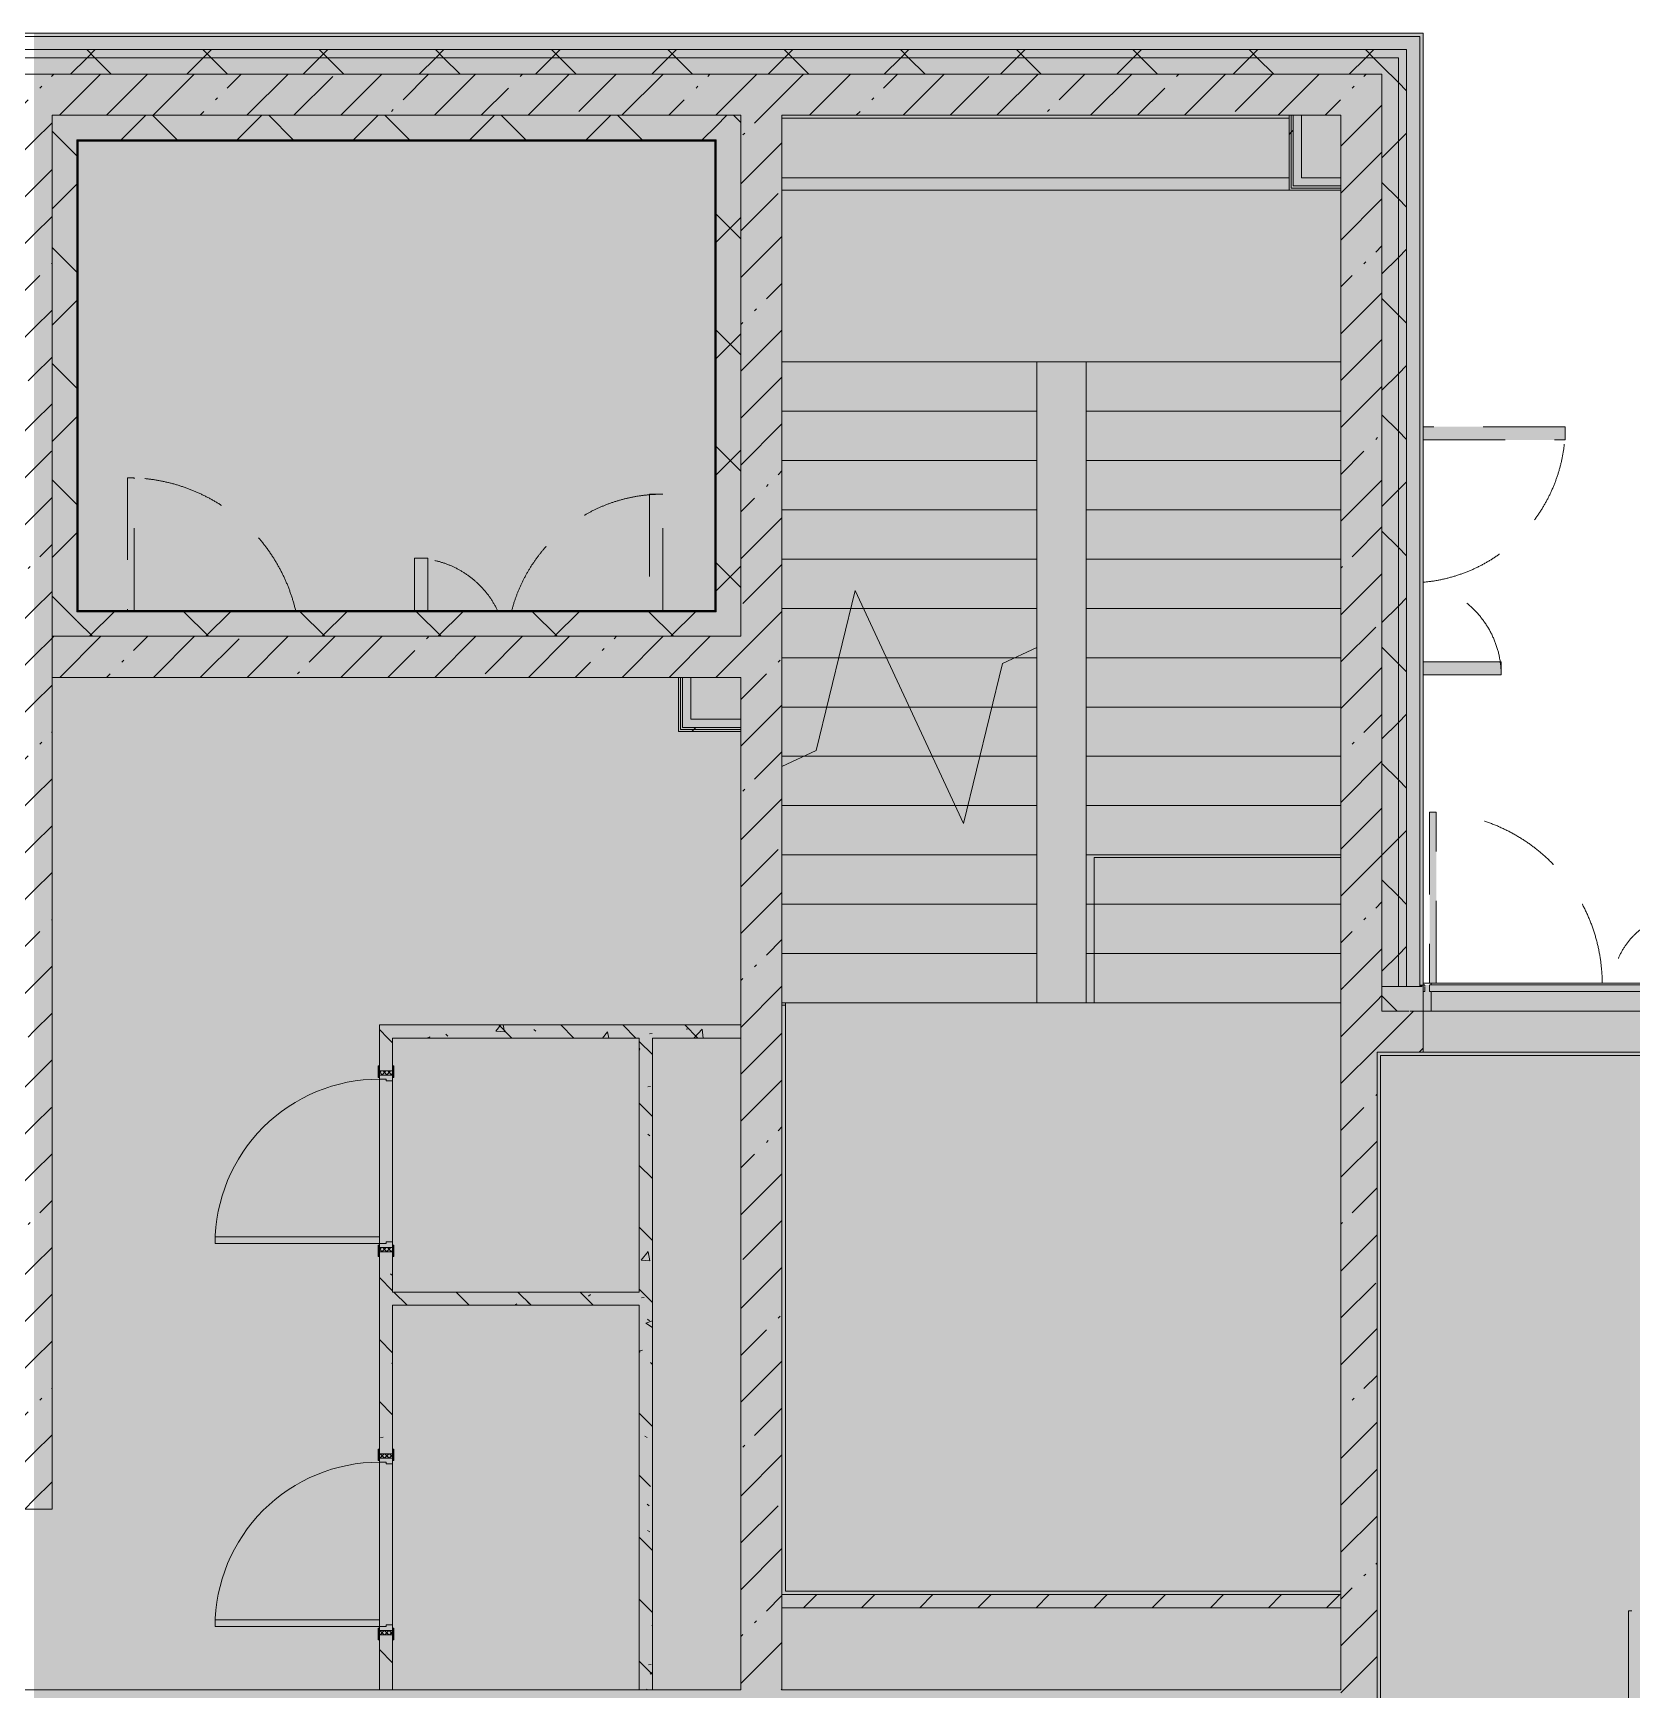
# Model space of a CAD drawing. Header units: millimetres. Extents: x 81632 to 272167, y -8553 to 29000.
# Drawn here: x 229816 to 239541, y 17270 to 27350 of the extents above; entities that cross this region are included whole.
import ezdxf

# ---------------------------------------------------------------- set-up
doc = ezdxf.new("R2010")
doc.units = ezdxf.units.MM
doc.linetypes.add('200_ШТРИХ__ш1_п0_6_', pattern=[800, 500, -300])
doc.layers.add('A-DETL-GENF-1', color=7, linetype='Continuous', lineweight=9, true_color=0xc0c0c0, transparency=0.4)
for name, color, linetype, lineweight in [('A-DETL-MBND-1', 7, '200_ШТРИХ__ш1_п0_6_', 9), ('A-GLAZ-3', 7, 'Continuous', 5), ('A-GLAZ-CWMG-2', 7, 'Continuous', 5), ('A-WALL-2', 7, 'Continuous', 5), ('I-WALL-3', 7, 'Continuous', 5)]:
    doc.layers.add(name, color=color, linetype=linetype, lineweight=lineweight)
for name, color, linetype, lineweight, true_color in [('A-DOOR-4', 7, 'Continuous', 5, 0xb7b7b7), ('A-DOOR-5', 7, 'Continuous', 5, 0xe2e2e2), ('A-DOOR-6', 7, 'Continuous', 5, 0xaaaaaa), ('A-DOOR-FRAM-4', 7, 'Continuous', 5, 0xe2e2e2), ('A-DOOR-FRAM-5', 7, 'Continuous', 5, 0xb7b7b7), ('A-DOOR-FRAM-6', 7, 'Continuous', 5, 0xaaaaaa), ('A-FLOR-2', 7, 'Continuous', 5, 0xb7b7b7), ('A-GLAZ-2', 7, 'Continuous', 5, 0x737373), ('A-GLAZ-CWMG-4', 7, 'Continuous', 5, 0x737373), ('A-WALL-3', 7, 'Continuous', 5, 0x737373), ('A-WALL-4', 7, 'Continuous', 9, 0x737373), ('I-WALL-2', 7, 'Continuous', 9, 0xe7e7e7), ('I-WALL-4', 7, 'Continuous', 5, 0x737373), ('I-WALL-5', 7, 'Continuous', 5, 0x787878), ('S-STRS-3', 7, 'Continuous', 5, 0x737373), ('S-STRS-MBND-2', 7, 'Continuous', 5, 0x737373)]:
    doc.layers.add(name, color=color, linetype=linetype, lineweight=lineweight, true_color=true_color)
pattern_1 = [(45, (144961.33, 0), (-353.5534, 353.5534), []), (135, (144961.33, 0), (-353.5534, -353.5534), [])]
pattern_2 = [(45, (144961.33, 0), (-285.1231, 285.1231), []), (45, (145246.45, 0), (-285.1231, 285.1231), [504.031, -100.806, 16.764, -84.042])]
pattern_3 = [(135, (144961.33, 0), (-377.1708, -377.1708), [533.4, -88.9, 17.78, -88.9]), (135, (144961.33, 376.94), (-377.1708, -377.1708), []), (50, (144961.33, 0), (637.6445, -55.7866), [66.675, -733.425]), (355, (144961.3, 0), (-123.3494, 668.699), [53.34, -586.74]), (100.451, (145014.47, -4.65), (514.299, 612.908), [56.665, -623.315]), (46.184, (144961.3, 177.8), (948.7764, -147.15), [100.012, -1100.137]), (96.636, (145040.4, 165.5), (830.909, 865.997), [84.998, -934.973]), (351.184, (144961.3, 177.8), (830.918, 865.988), [80.01, -880.11]), (21, (145050.23, 133.35), (530.6506, -357.9283), [66.675, -733.425]), (326, (145050.2, 133.35), (216.308, 644.6585), [53.34, -586.74]), (71.451, (145094.45, 103.5), (746.9596, 286.7243), [56.665, -623.315]), (37.5, (144961.33, 0), (10.81053, 295.9426), [16.764, -562.864, 16.764, -578.866, -588.962]), (37.5, (144961.33, 0), (10.81053, 295.9426), [-1175.258, 16.764, -572.198]), (7.5, (144961.33, 0), (233.8692, 350.6318), [16.764, -322.834, 16.764, -549.529, -224.472]), (7.5, (144961.33, 0), (233.8692, 350.6318), [-905.891, 16.764, -207.708]), (327.5, (144763.08, 0), (474.5678, -20.0513), [16.764, -205.486, 16.764, -676.656, -920.115]), (327.5, (144763.08, 0), (474.5678, -20.0513), [-915.67, 16.764, -903.351]), (317.5, (144674.2, 0), (518.4522, 88.9934), [16.764, -272.161, 16.764, -443.738, -653.415]), (317.5, (144674.2, 0), (518.4522, 88.9934), [-749.427, 16.764, -636.651])]
pattern_4 = [(45, (144961.3, 0), (-530.33, 530.33), []), (135, (144961.3, 0), (-530.33, -530.33), [])]

# ---------------------------------------------------------------- blocks, each defined once
blk = doc.blocks.new('110_Дверь_СКБ_2Ст_Внутренняя - ДН-7д_л__ ДОО_Дв_1450x2100h_Загрузочная_ Помещение холодильных камер-21737406-2_6_3_птичка')
at = {"layer": 'A-DETL-MBND-1'}
for points in [[(767.5, 283), (767.5, 990), (687.5, 990), (687.5, 283)], [(-662.5, 283), (-662.5, 600), (-742.5, 600), (-742.5, 283)]]:
    blk.add_hatch(color=256, dxfattribs=at).paths.add_polyline_path(points)
for p, q in [((767.5, 990), (687.5, 990)), ((687.5, 990), (687.5, 283)), ((767.5, 283), (767.5, 990)), ((-742.5, 600), (-742.5, 283)), ((-662.5, 600), (-742.5, 600)), ((-662.5, 283), (-662.5, 600))]:
    blk.add_line(p, q, dxfattribs=at)
for centre, radius, start, end in [((767.5, 40), 950, 90, 165), ((-742.5, 40), 560, 26.05405, 90)]:
    blk.add_arc(centre, radius, start, end, dxfattribs=at)
blk = doc.blocks.new('110_Дверь_СКБ_1Ст_Внутренняя1 - ДН-6д_ ДОО_Дв_1150x2100-24253098-2_6_3_птичка')
at = {"layer": 'A-DETL-MBND-1'}
blk.add_hatch(color=256, dxfattribs=at).paths.add_polyline_path([(-472.5, 283), (-472.5, 1090), (-512.5, 1090), (-512.5, 283)])
for p, q in [((-512.5, 1090), (-512.5, 283)), ((-472.5, 1090), (-512.5, 1090)), ((-472.5, 283), (-472.5, 1090))]:
    blk.add_line(p, q, dxfattribs=at)
blk.add_arc((-512.5, 40), 1050, 13.41257, 90, dxfattribs=at)
blk = doc.blocks.new('110_Дверь_СКБ_2Ст_Внутренняя - ДН-4д_ ДОО_Дв_1450x2100h_Лестничная клетка-23615437-2_6_3_птичка')
at = {"layer": 'A-DETL-MBND-1'}
for points in [[(-662.5, 125), (-662.5, 990), (-742.5, 990), (-742.5, 125)], [(767.5, 600), (687.5, 600), (687.5, 125), (767.5, 125)]]:
    blk.add_hatch(color=256, dxfattribs=at).paths.add_polyline_path(points)
for p, q in [((-742.5, 990), (-742.5, 125)), ((-662.5, 990), (-742.5, 990)), ((-662.5, 125), (-662.5, 990)), ((767.5, 600), (687.5, 600)), ((687.5, 600), (687.5, 125)), ((767.5, 125), (767.5, 600))]:
    blk.add_line(p, q, dxfattribs=at)
for centre, radius, start, end in [((-742.5, 40), 950, 5.1855, 90), ((767.5, 40), 560, 90, 171.07571)]:
    blk.add_arc(centre, radius, start, end, dxfattribs=at)
blk = doc.blocks.new('110_Дверь_СКБ_1Ст_Внутренняя1 - Д-3 _п_ 1100x2100h_много всего-32422909-2_6_3_птичка')
at = {"layer": 'A-DOOR-5'}
h = blk.add_hatch(color=256, dxfattribs=at)
h.paths.add_polyline_path([(-512.5, 40), (-512.5, -40), (-477.5, -40), (-477.5, 0), (-487.5, 0), (-487.5, 40)])
h.paths.add_polyline_path([(502.5, 0), (502.5, -40), (537.5, -40), (537.5, 40), (512.5, 40), (512.5, 0)])
at = {"layer": 'A-DOOR-6'}
h = blk.add_hatch(dxfattribs=at)
h.set_pattern_fill('FP_8', color=256, style=0, pattern_type=2)
h.set_pattern_definition([(135, (1751.41, 104.685), (-14.14214, -14.14214), []), (225, (1751.41, 104.685), (14.14214, -14.14214), [])])
h.paths.add_polyline_path([(537.5, -40), (562.5, -40), (562.5, 40), (537.5, 40)])
at = {"layer": 'A-DOOR-FRAM-4'}
for points in [[(-487.5, 1040), (-487.5, 40), (-447.5, 40), (-447.5, 1040)], [(-567.5, 40), (-497.5, 40), (-497.5, 48), (-567.5, 48)], [(522.5, 40), (592.5, 40), (592.5, 48), (522.5, 48)], [(-567.5, -48), (-497.5, -48), (-497.5, -40), (-567.5, -40)], [(522.5, -48), (592.5, -48), (592.5, -40), (522.5, -40)]]:
    blk.add_hatch(color=256, dxfattribs=at).paths.add_polyline_path(points)
at = {"layer": 'A-DOOR-FRAM-6'}
h = blk.add_hatch(dxfattribs=at)
h.set_pattern_fill('FP_9', color=256, style=0, pattern_type=2)
h.set_pattern_definition([(45, (-371.384, 104.685), (-14.1421, 14.1421), []), (135, (-371.384, 104.685), (-14.1421, -14.1421), [])])
h.paths.add_polyline_path([(-537.5, -40), (-512.5, -40), (-512.5, 40), (-537.5, 40)])
at = {"layer": 'A-DOOR-4'}
for p, q in [((-487.5, 1040), (-487.5, 40)), ((-447.5, 1040), (-487.5, 1040)), ((-447.5, 40), (-447.5, 1040)), ((-487.5, 40), (-447.5, 40))]:
    blk.add_line(p, q, dxfattribs=at)
blk.add_arc((-487.5, 40), 1000, 360, 90, dxfattribs=at)
at = {"layer": 'A-DOOR-FRAM-5'}
for p, q in [((-497.5, 48), (-567.5, 48)), ((-567.5, 48), (-567.5, 40)), ((-567.5, 40), (-497.5, 40)), ((-512.5, 40), (-537.5, 40)), ((-537.5, 40), (-537.5, -40)), ((-487.5, 40), (-512.5, 40)), ((-512.5, 40), (-512.5, -40)), ((-512.5, -40), (-512.5, 40)), ((-497.5, 40), (-512.5, 40)), ((-512.5, 40), (-512.5, 39)), ((-512.5, 39), (-497.5, 39)), ((-497.5, 40), (-497.5, 48)), ((-497.5, 39), (-497.5, 40)), ((-487.5, 0), (-487.5, 40)), ((-477.5, 0), (-487.5, 0)), ((-477.5, -40), (-477.5, 0)), ((512.5, 0), (502.5, 0)), ((502.5, 0), (502.5, -40)), ((512.5, 40), (512.5, 0)), ((537.5, 40), (512.5, 40)), ((592.5, 48), (522.5, 48)), ((522.5, 48), (522.5, 40)), ((537.5, 40), (522.5, 40)), ((522.5, 40), (522.5, 39)), ((522.5, 40), (592.5, 40)), ((522.5, 39), (537.5, 39)), ((537.5, -40), (537.5, 40)), ((562.5, 40), (537.5, 40)), ((537.5, 40), (537.5, -40)), ((537.5, 39), (537.5, 40)), ((562.5, -40), (562.5, 40)), ((592.5, 40), (592.5, 48)), ((-497.5, -40), (-567.5, -40)), ((-567.5, -40), (-567.5, -48)), ((-567.5, -48), (-497.5, -48)), ((-537.5, -40), (-512.5, -40)), ((-497.5, -39), (-512.5, -39)), ((-512.5, -39), (-512.5, -40)), ((-512.5, -40), (-477.5, -40)), ((-512.5, -40), (-497.5, -40)), ((-497.5, -40), (-497.5, -39)), ((-497.5, -48), (-497.5, -40)), ((502.5, -40), (537.5, -40)), ((537.5, -39), (522.5, -39)), ((522.5, -39), (522.5, -40)), ((522.5, -40), (537.5, -40)), ((592.5, -40), (522.5, -40)), ((522.5, -40), (522.5, -48)), ((522.5, -48), (592.5, -48)), ((537.5, -40), (537.5, -39)), ((537.5, -40), (562.5, -40)), ((592.5, -48), (592.5, -40))]:
    blk.add_line(p, q, dxfattribs=at)
blk = doc.blocks.new('DRS_ДПУ_распашная__2Ст_Прямоугольная1 - ВН-4_ Нр_ДО_1500х2200 глухая-26741401-2_6_3_птичка')
at = {"layer": 'A-DETL-MBND-1'}
h = blk.add_hatch(color=256, dxfattribs=at)
h.paths.add_polyline_path([(-760, 10), (-730, 10), (-730, 1050), (-770, 1050), (-770, 10)])
h.paths.add_polyline_path([(-760, 0), (-760, 10), (-770, 0)])
h = blk.add_hatch(color=256, dxfattribs=at)
h.paths.add_polyline_path([(760, 0), (770, 0), (760, 10)])
h.paths.add_polyline_path([(760, 10), (770, 10), (770, 423), (730, 423), (730, 10)])
for p, q in [((-770, 1050), (-770, 10)), ((-730, 1050), (-770, 1050)), ((-730, 10), (-730, 1050)), ((770, 423), (730, 423)), ((730, 423), (730, 10)), ((770, 10), (770, 423))]:
    blk.add_line(p, q, dxfattribs=at)
for centre, radius, start, end in [((-770, 0), 1050, 0.552, 90), ((770, 0), 423, 90, 178.6103)]:
    blk.add_arc(centre, radius, start, end, dxfattribs=at)
blk = doc.blocks.new('Прямоугольный импост - Импост структурный с накладкой - 170мм-23713232-2_6_3_птичка')
at = {"layer": 'A-DETL-MBND-1'}
blk.add_line((0, 0), (-10, 0), dxfattribs=at)
blk = doc.blocks.new('Прямоугольный импост - Импост структурный с накладкой - 170мм-22874499-2_6_3_птичка')
at = {"layer": 'A-GLAZ-CWMG-2'}
for p, q in [((-40, 0), (-50, 0)), ((-50, 0), (-50, -10)), ((0, 0), (-10, 0)), ((0, -10), (0, 0)), ((-50, -10), (0, -10))]:
    blk.add_line(p, q, dxfattribs=at)
at = {"layer": 'A-GLAZ-CWMG-4'}
for p, q in [((0, 160), (-50, 160)), ((-50, 160), (-50, 40)), ((0, 40), (0, 160)), ((-50, 40), (-40, 40)), ((-40, 40), (-40, 2)), ((-10, 14), (-10, 40)), ((-10, 40), (0, 40)), ((-10, 2), (-10, 10))]:
    blk.add_line(p, q, dxfattribs=at)
blk = doc.blocks.new('PNS_Панель прямоугольная1 - Нр_Стекло - 40мм-22959730-2_6_3_птичка')
at = {"layer": 'A-GLAZ-2'}
blk.add_line((-756, -40), (760, -40), dxfattribs=at)
at = {"layer": 'A-GLAZ-3'}
for p, q in [((-770, 0), (770, 0)), ((770, 0), (-770, 0))]:
    blk.add_line(p, q, dxfattribs=at)
blk = doc.blocks.new('Прямоугольный импост - Импост структурный с накладкой - 170мм-22855553-2_6_3_птичка')
at = {"layer": 'A-GLAZ-CWMG-2'}
for p, q in [((93360, 21560), (93360, 21570)), ((93360, 21570), (94880, 21570)), ((94880, 21570), (94880, 21560))]:
    blk.add_line(p, q, dxfattribs=at)
at = {"layer": 'A-GLAZ-CWMG-4'}
blk.add_line((93360, 21400), (94880, 21400), dxfattribs=at)
blk = doc.blocks.new('Зашивка приборов отопления33 - Зашивка приборов отопления-33324347-2_6_3_птичка')
at = {"layer": 'A-WALL-3'}
for p, q in [((124366, 19499), (121281, 19499)), ((121281, 19136), (124366, 19136)), ((124366, 19136), (121281, 19136)), ((121281, 19061), (124366, 19061))]:
    blk.add_line(p, q, dxfattribs=at)

msp = doc.modelspace()

# ---------------------------------------------------------------- hatches: boundary and pattern name
at = {"layer": 'A-DETL-GENF-1'}
msp.add_hatch(color=256, dxfattribs=at).paths.add_polyline_path([(265654.7, -258), (270199.3, -258), (270199.3, 21558), (238269.3, 21558), (238269.3, 27348), (229821.3, 27348), (229821.3, 5750), (234163.3, 5750), (234163.3, -258), (264754.3, -258)])
at = {"layer": 'A-WALL-2'}
h = msp.add_hatch(dxfattribs=at)
h.set_pattern_fill('FP_65', color=256, style=0, pattern_type=2)
h.set_pattern_definition(pattern_1)
h.paths.add_polyline_path([(229821.3, 27200), (229821.3, 27250), (225311.3, 27250), (225311.3, 27200), (228735.8, 27200)])
h.paths.add_polyline_path([(221532.1, 27200), (222811.3, 27200), (222811.3, 27250), (221301.3, 27250), (221301.3, 27200)])
h.paths.add_polyline_path([(213821.3, 27200), (219201.3, 27200), (219201.3, 27250), (213821.3, 27250)])
h.paths.add_polyline_path([(212921.3, 27200), (212921.3, 27250), (211121.3, 27250), (211121.3, 27200), (212527.5, 27200)])
h.paths.add_polyline_path([(209916.5, 27200), (210221.3, 27200), (210221.3, 27250), (209141.3, 27250), (209141.3, 27200)])
h.paths.add_polyline_path([(204821.3, 27200), (206001.3, 27200), (206001.3, 27250), (204821.3, 27250)])
h.paths.add_polyline_path([(202121.3, 27200), (202121.3, 27250), (200871.2, 27250), (200871.2, 27200), (201721.9, 27200)])
h.paths.add_polyline_path([(199921, 27200), (199971.2, 27200), (199971.2, 27250), (198821.5, 27250), (198821.5, 27200)])
h.paths.add_polyline_path([(195721.5, 27200), (195721.5, 27250), (194621.6, 27250), (194621.6, 27200)])
h.paths.add_polyline_path([(193721.6, 27200), (193721.6, 27250), (192468.3, 27250), (192468.3, 27200), (192717.3, 27200)])
h.paths.add_polyline_path([(186971.3, 27200), (189368.3, 27200), (189368.3, 27250), (186971.3, 27250)])
h = msp.add_hatch(dxfattribs=at)
h.set_pattern_fill('FP_65', color=256, style=0, pattern_type=2)
h.set_pattern_definition(pattern_1)
h.paths.add_polyline_path([(234138.6, 27200), (238121.3, 27200), (238121.3, 27250), (229821.3, 27250), (229821.3, 27200), (230536.7, 27200)])
h = msp.add_hatch(dxfattribs=at)
h.set_pattern_fill('FP_65', color=256, style=0, pattern_type=2)
h.set_pattern_definition(pattern_1)
h.paths.add_polyline_path([(238121.3, 21550), (238171.3, 21550), (238171.3, 27250), (238121.3, 27250), (238121.3, 21558)])
h = msp.add_hatch(dxfattribs=at)
h.set_pattern_fill('FP_65', color=256, style=0, pattern_type=2)
h.set_pattern_definition(pattern_1)
h.paths.add_polyline_path([(221301.3, 27100), (222811.3, 27100), (222811.3, 27200), (221301.3, 27200), (221301.3, 27109.8)])
h.paths.add_polyline_path([(229821.3, 27100), (229821.3, 27200), (225311.3, 27200), (225311.3, 27100), (229636.2, 27100)])
h.paths.add_polyline_path([(214328.4, 27100), (219201.3, 27100), (219201.3, 27200), (213821.3, 27200), (213821.3, 27100)])
h.paths.add_polyline_path([(212527.5, 27100), (212921.3, 27100), (212921.3, 27200), (211121.3, 27200), (211121.3, 27100), (211721.3, 27100)])
h.paths.add_polyline_path([(209916.5, 27100), (210221.3, 27100), (210221.3, 27200), (209141.3, 27200), (209141.3, 27100)])
h.paths.add_polyline_path([(201721.9, 27100), (202121.3, 27100), (202121.3, 27200), (200871.2, 27200), (200871.2, 27100)])
h.paths.add_polyline_path([(198821.5, 27100), (199971.2, 27100), (199971.2, 27200), (198821.5, 27200), (198821.5, 27109.8)])
h.paths.add_polyline_path([(204821.3, 27100), (206001.3, 27100), (206001.3, 27200), (204821.3, 27200), (204821.3, 27109.8)])
h.paths.add_polyline_path([(187021.3, 27100), (189368.3, 27100), (189368.3, 27200), (187021.3, 27200)])
h.paths.add_polyline_path([(193721.6, 27100), (193721.6, 27200), (192468.3, 27200), (192468.3, 27100), (192717.3, 27100)])
h.paths.add_polyline_path([(194621.6, 27100), (195721.5, 27100), (195721.5, 27200), (194621.6, 27200), (194621.6, 27109.8)])
h = msp.add_hatch(dxfattribs=at)
h.set_pattern_fill('FP_65', color=256, style=0, pattern_type=2)
h.set_pattern_definition(pattern_1)
h.paths.add_polyline_path([(234138.6, 27100), (238021.3, 27100), (238021.3, 27200), (229821.3, 27200), (229821.3, 27100), (230536.7, 27100)])
h = msp.add_hatch(dxfattribs=at)
h.set_pattern_fill('FP_65', color=256, style=0, pattern_type=2)
h.set_pattern_definition(pattern_1)
h.paths.add_polyline_path([(238021.3, 21550), (238121.3, 21550), (238121.3, 27200), (238021.3, 27200), (238021.3, 21558)])
h = msp.add_hatch(dxfattribs=at)
h.set_pattern_fill('FP_65', color=256, style=0, pattern_type=2)
h.set_pattern_definition(pattern_1)
h.paths.add_polyline_path([(230081.3, 23680), (230081.3, 26850), (229931.3, 26850), (229931.3, 23680)])
h = msp.add_hatch(dxfattribs=at)
h.set_pattern_fill('FP_65', color=256, style=0, pattern_type=2)
h.set_pattern_definition(pattern_1)
h.paths.add_polyline_path([(233971.3, 26700), (233971.3, 26850), (230081.3, 26850), (230084.3, 26700), (233968.3, 26700)])
h = msp.add_hatch(dxfattribs=at)
h.set_pattern_fill('FP_65', color=256, style=0, pattern_type=2)
h.set_pattern_definition(pattern_1)
h.paths.add_polyline_path([(233971.3, 23680), (234121.3, 23680), (234121.3, 26850), (233971.3, 26850), (233971.3, 23771.7)])
h = msp.add_hatch(dxfattribs=at)
h.set_pattern_fill('FP_65', color=256, style=0, pattern_type=2)
h.set_pattern_definition(pattern_1)
h.paths.add_polyline_path([(233971.3, 23680), (233968.3, 23830), (230081.3, 23830), (230086.5, 23680), (233963.3, 23680)])
h = msp.add_hatch(dxfattribs=at)
h.set_pattern_fill('FP_65', color=256, style=0, pattern_type=2)
h.set_pattern_definition(pattern_1)
h.paths.add_polyline_path([(270041.3, 21400), (270191.3, 21400), (270191.3, 21550), (265111.5, 21546.3), (265111.5, 21400), (268356.1, 21400)])
h.paths.add_polyline_path([(257111.3, 21400), (258261.8, 21400), (258261.8, 21550), (257111.3, 21546.3)])
h.paths.add_polyline_path([(256011.3, 21400), (256211.3, 21400), (256211.3, 21550), (254911.8, 21546.3), (254911.8, 21400), (255749.6, 21400)])
h.paths.add_polyline_path([(260561.8, 21400), (261961.8, 21400), (261961.8, 21550), (260561.8, 21546.3)])
h.paths.add_polyline_path([(262861.8, 21400), (264211.5, 21400), (264211.5, 21550), (262861.8, 21546.3)])
h.paths.add_polyline_path([(250511.5, 21400), (251811.8, 21400), (251811.8, 21550), (250511.5, 21546.3)])
h.paths.add_polyline_path([(252711.8, 21400), (254011.8, 21400), (254011.8, 21550), (252711.8, 21546.3)])
h.paths.add_polyline_path([(247011.3, 21400), (248211.5, 21400), (248211.5, 21550), (247011.3, 21546.3)])
h.paths.add_polyline_path([(246111.3, 21400), (246111.3, 21550), (241571.3, 21546.3), (241571.3, 21400), (245844.6, 21400)])
h.paths.add_polyline_path([(238271.3, 21400), (238267.3, 21550), (238021.3, 21546.3), (238021.3, 21400), (238269.3, 21400)])
at = {"layer": 'I-WALL-2'}
for points in [[(237531.3, 26420), (237531.3, 26850), (237481.3, 26850), (237481.3, 26420)], [(237771.3, 26420), (237771.3, 26470), (237531.3, 26470), (237531.3, 26420), (237740.4, 26420)], [(233816.3, 23125), (233816.3, 23430), (233766.3, 23430), (233766.3, 23125)], [(234121.3, 23125), (234121.3, 23175), (233816.3, 23175), (233816.3, 23125)]]:
    msp.add_hatch(color=256, dxfattribs=at).paths.add_polyline_path(points)
at = {"layer": 'I-WALL-3'}
h = msp.add_hatch(dxfattribs=at)
h.set_pattern_fill('FP_73', color=256, style=0, pattern_type=2)
h.set_pattern_definition(pattern_2)
h.paths.add_polyline_path([(229821.3, 18370), (229821.3, 27100), (229711.3, 27100), (229711.3, 18370)])
h = msp.add_hatch(dxfattribs=at)
h.set_pattern_fill('FP_73', color=256, style=0, pattern_type=2)
h.set_pattern_definition(pattern_2)
h.paths.add_polyline_path([(229931.3, 18370), (229931.3, 27100), (229821.3, 27100), (229821.3, 18370)])
h = msp.add_hatch(dxfattribs=at)
h.set_pattern_fill('FP_73', color=256, style=0, pattern_type=2)
h.set_pattern_definition(pattern_2)
h.paths.add_polyline_path([(234121.3, 26850), (234121.3, 27100), (229931.3, 27100), (229931.3, 26850), (233971.3, 26850)])
h = msp.add_hatch(dxfattribs=at)
h.set_pattern_fill('FP_73', color=256, style=0, pattern_type=2)
h.set_pattern_definition(pattern_2)
h.paths.add_polyline_path([(234371.3, 17270), (234371.3, 27100), (234121.3, 27100), (234121.3, 17270), (234163.3, 17270)])
h = msp.add_hatch(dxfattribs=at)
h.set_pattern_fill('FP_73', color=256, style=0, pattern_type=2)
h.set_pattern_definition(pattern_2)
h.paths.add_polyline_path([(237771.3, 26850), (237771.3, 27100), (234371.3, 27100), (234371.3, 26850), (237740.4, 26850)])
h = msp.add_hatch(dxfattribs=at)
h.set_pattern_fill('FP_73', color=256, style=0, pattern_type=2)
h.set_pattern_definition(pattern_2)
h.paths.add_polyline_path([(237991.3, 21550), (238021.3, 21558), (238021.3, 27100), (237771.3, 27100), (237771.3, 21550)])
h.paths.add_polyline_path([(238021.3, 21400), (238021.3, 21550), (237991.3, 21546.3), (237991.3, 21400)])
h = msp.add_hatch(dxfattribs=at)
h.set_pattern_fill('FP_159', color=256, style=0, pattern_type=2)
h.set_pattern_definition(pattern_4)
h.paths.add_polyline_path([(237468.8, 26395), (237468.8, 26850), (237456.3, 26850), (237456.3, 26395)])
h = msp.add_hatch(dxfattribs=at)
h.set_pattern_fill('FP_159', color=256, style=0, pattern_type=2)
h.set_pattern_definition(pattern_4)
h.paths.add_polyline_path([(237481.3, 26407.5), (237481.3, 26850), (237468.8, 26850), (237468.8, 26407.5)])
h = msp.add_hatch(dxfattribs=at)
h.set_pattern_fill('FP_73', color=256, style=0, pattern_type=2)
h.set_pattern_definition(pattern_2)
h.paths.add_polyline_path([(234121.3, 23430), (234121.3, 23680), (229931.3, 23680), (229931.3, 23430), (233816.3, 23430)])
h = msp.add_hatch(dxfattribs=at)
h.set_pattern_fill('FP_159', color=256, style=0, pattern_type=2)
h.set_pattern_definition(pattern_4)
h.paths.add_polyline_path([(234121.3, 23100), (234121.3, 23112.5), (233753.8, 23112.5), (233753.8, 23100), (233816.3, 23100)])
h = msp.add_hatch(dxfattribs=at)
h.set_pattern_fill('FP_159', color=256, style=0, pattern_type=2)
h.set_pattern_definition(pattern_4)
h.paths.add_polyline_path([(234121.3, 23112.5), (234121.3, 23125), (233766.3, 23125), (233766.3, 23112.5), (233816.3, 23112.5)])
h = msp.add_hatch(dxfattribs=at)
h.set_pattern_fill('FP_73', color=256, style=0, pattern_type=2)
h.set_pattern_definition(pattern_2)
h.paths.add_polyline_path([(237961.3, 13400), (237991.3, 13400), (237991.3, 13620), (237961.3, 13620), (237961.3, 13628), (237991.3, 13628), (237991.3, 21550), (237771.3, 21546.3), (237771.3, 13400)])
h = msp.add_hatch(dxfattribs=at)
h.set_pattern_fill('FP_73', color=256, style=0, pattern_type=2)
h.set_pattern_definition(pattern_2)
h.paths.add_polyline_path([(245541.3, 21150), (245541.3, 21400), (241571.3, 21400), (241571.3, 21150), (245281.3, 21150)])
h.paths.add_polyline_path([(237991.3, 21150), (238271.3, 21150), (238269.3, 21400), (237991.3, 21400)])
h = msp.add_hatch(dxfattribs=at)
h.set_pattern_fill('FP_77', color=256, style=0, pattern_type=2)
h.set_pattern_definition([(45, (144961.33, 0), (-176.7767, 176.7767), [])])
h.paths.add_polyline_path([(236245, 17770), (237771.3, 17770), (237771.3, 17850), (234371.3, 17850), (234371.3, 17770)])
at = {"layer": 'I-WALL-5'}
h = msp.add_hatch(dxfattribs=at)
h.set_pattern_fill('FP_80', color=256, style=0, pattern_type=2)
h.set_pattern_definition(pattern_3)
h.paths.add_polyline_path([(234121.3, 21235.8), (234121.3, 21315.8), (231923, 21315.8), (231923, 21235.8), (233583, 21235.8)])
h = msp.add_hatch(dxfattribs=at)
h.set_pattern_fill('FP_80', color=256, style=0, pattern_type=2)
h.set_pattern_definition(pattern_3)
h.paths.add_polyline_path([(232003, 17270), (232003, 17605.4), (231923, 17605.4), (231923, 17270)])
h.paths.add_polyline_path([(232003, 18705.4), (232003, 19935.8), (231923, 19935.8), (231923, 18705.4)])
h.paths.add_polyline_path([(232003, 21035.8), (232003, 21235.8), (231923, 21235.8), (231923, 21035.8)])
h = msp.add_hatch(dxfattribs=at)
h.set_pattern_fill('FP_80', color=256, style=0, pattern_type=2)
h.set_pattern_definition(pattern_3)
h.paths.add_polyline_path([(233583, 16180), (233583, 17050), (233503, 17050), (233503, 16180)])
h.paths.add_polyline_path([(233583, 17270), (233583, 21235.8), (233503, 21235.8), (233503, 17270)])
h = msp.add_hatch(dxfattribs=at)
h.set_pattern_fill('FP_80', color=256, style=0, pattern_type=2)
h.set_pattern_definition(pattern_3)
h.paths.add_polyline_path([(233503, 19610), (233503, 19690), (232003, 19690), (232003, 19610), (232337.6, 19610)])

# ---------------------------------------------------------------- linework, layer by layer
at = {"layer": 'A-FLOR-2'}
for p, q in [((237771.3, 22335), (236271.3, 22335)), ((236271.3, 22335), (236271.3, 21450)), ((234392.3, 21435), (234371.3, 21435)), ((234392.3, 21450), (234392.3, 17871)), ((237771.3, 21450), (235921.3, 21450)), ((238011.3, 21130), (238011.3, 13628)), ((240141.3, 21130), (238011.3, 21130)), ((240141.3, 21150), (238271.3, 21150)), ((234392.3, 17871), (237771.3, 17871)), ((239520.3, 13620), (239520.3, 17750)), ((239520.3, 17750), (239541.3, 17750))]:
    msp.add_line(p, q, dxfattribs=at)
at = {"layer": 'A-WALL-2'}
for p, q in [((238271.3, 27350), (221301.3, 27350)), ((238271.3, 21558), (238271.3, 27350))]:
    msp.add_line(p, q, dxfattribs=at)
at = {"layer": 'A-WALL-3'}
for p, q in [((229161.3, 27100), (238021.3, 27100)), ((230089.3, 23838), (230089.3, 26692)), ((230089.3, 26692), (233963.3, 26692)), ((233963.3, 26692), (233963.3, 23838)), ((233963.3, 23838), (230089.3, 23838)), ((229931.3, 23680), (234121.3, 23680)), ((238271.3, 21400), (238271.3, 21556.6))]:
    msp.add_line(p, q, dxfattribs=at)
at = {"layer": 'A-WALL-4'}
for p, q in [((238251.3, 27330), (225311.3, 27330)), ((238251.3, 21550), (238251.3, 27330)), ((238171.3, 27250), (225311.3, 27250)), ((238171.3, 21550), (238171.3, 27250)), ((238121.3, 27200), (225311.3, 27200)), ((238121.3, 21550), (238121.3, 27200)), ((238021.3, 27100), (238021.3, 21400)), ((229931.3, 26850), (230089.3, 26850)), ((233963.3, 26850), (234121.3, 26850)), ((234121.3, 23680), (234121.3, 26850)), ((237468.8, 26407.5), (237468.8, 26850)), ((237481.3, 26420), (237481.3, 26850)), ((230081.3, 23830), (230081.3, 26700)), ((230081.3, 26700), (233971.3, 26700)), ((230084.3, 23833), (230084.3, 26697)), ((230084.3, 26697), (233968.3, 26697)), ((233968.3, 26697), (233968.3, 23833)), ((233971.3, 26700), (233971.3, 23830)), ((237771.3, 26420), (237481.3, 26420)), ((237771.3, 26395), (237771.3, 26470)), ((237771.3, 26407.5), (237468.8, 26407.5)), ((230081.3, 23830), (233971.3, 23830)), ((230084.3, 23833), (233968.3, 23833)), ((233816.3, 23430), (233741.3, 23430)), ((233753.8, 23112.5), (233753.8, 23430)), ((233766.3, 23125), (233766.3, 23430)), ((234121.3, 23112.5), (233753.8, 23112.5)), ((234121.3, 23125), (233766.3, 23125)), ((234121.3, 23100), (234121.3, 23175)), ((237771.3, 21550), (237771.3, 21150)), ((238265.1, 21550), (238021.3, 21550)), ((238251.3, 21558), (238269.3, 21558)), ((238266.7, 21553), (238251.3, 21553)), ((238021.3, 21400), (238184.9, 21400)), ((238190.6, 21400), (238271.3, 21400)), ((234121.3, 21235.8), (234121.3, 21315.8)), ((234371.3, 17850), (234371.3, 17770)), ((237771.3, 17770), (237771.3, 17850)), ((231923, 17270), (232003, 17270)), ((233503, 17270), (233583, 17270))]:
    msp.add_line(p, q, dxfattribs=at)
at = {"layer": 'I-WALL-4'}
for p, q in [((238021.3, 27100), (234121.3, 27100)), ((229931.3, 18370), (229931.3, 26850)), ((230089.3, 26850), (233963.3, 26850)), ((234371.3, 17850), (234371.3, 26850)), ((234371.3, 26850), (237771.3, 26850)), ((237456.3, 26850), (237456.3, 26395)), ((237531.3, 26470), (237531.3, 26850)), ((237771.3, 26850), (237771.3, 26470)), ((237771.3, 26470), (237531.3, 26470)), ((237456.3, 26395), (237771.3, 26395)), ((237771.3, 26395), (237771.3, 17850)), ((229931.3, 23430), (233741.3, 23430)), ((233741.3, 23430), (233741.3, 23100)), ((233816.3, 23430), (234121.3, 23430)), ((233816.3, 23175), (233816.3, 23430)), ((234121.3, 23430), (234121.3, 23175)), ((233741.3, 23100), (234121.3, 23100)), ((234121.3, 23175), (233816.3, 23175)), ((234121.3, 23100), (234121.3, 21315.8)), ((238271.3, 21150), (238271.3, 21400)), ((234121.3, 21315.8), (231923, 21315.8)), ((231923, 21315.8), (231923, 21065.8)), ((232003, 21235.8), (233503, 21235.8)), ((232003, 21065.8), (232003, 21235.8)), ((233503, 21235.8), (233503, 19690)), ((233583, 21235.8), (234121.3, 21235.8)), ((233583, 17270), (233583, 21235.8)), ((234121.3, 21235.8), (234121.3, 17270)), ((237991.3, 13628), (237991.3, 21150)), ((237991.3, 21150), (238271.3, 21150)), ((231923, 20025.8), (231923, 20985.8)), ((232003, 20975.8), (232003, 19995.8)), ((231923, 19905.8), (231923, 18735.4)), ((232003, 19690), (232003, 19905.8)), ((233503, 19690), (232003, 19690)), ((232003, 18735.4), (232003, 19610)), ((232003, 19610), (233503, 19610)), ((233503, 19610), (233503, 17270)), ((231923, 17695.4), (231923, 18655.4)), ((232003, 18645.4), (232003, 17665.4)), ((229711.3, 18370), (229931.3, 18370)), ((237771.3, 17850), (234371.3, 17850)), ((234371.3, 17270), (234371.3, 17770)), ((234371.3, 17770), (237771.3, 17770)), ((237771.3, 17770), (237771.3, 17270)), ((231923, 17575.4), (231923, 17270)), ((232003, 17270), (232003, 17575.4)), ((231923, 17270), (229711.3, 17270)), ((233503, 17270), (232003, 17270)), ((234121.3, 17270), (233583, 17270)), ((237771.3, 17270), (234371.3, 17270))]:
    msp.add_line(p, q, dxfattribs=at)
at = {"layer": 'S-STRS-3'}
for p, q in [((234371.3, 25350), (235921.3, 25350)), ((234371.3, 25350), (235921.3, 25350)), ((235921.3, 25350), (236221.3, 25350)), ((235921.3, 25050), (235921.3, 25350)), ((237771.3, 25350), (236221.3, 25350)), ((236221.3, 25350), (236221.3, 25050)), ((237771.3, 25350), (236221.3, 25350)), ((234371.3, 25050), (235921.3, 25050)), ((234371.3, 25050), (235921.3, 25050)), ((235921.3, 24750), (235921.3, 25050)), ((236221.3, 25050), (236221.3, 24750)), ((237771.3, 25050), (236221.3, 25050)), ((237771.3, 25050), (236221.3, 25050)), ((234371.3, 24750), (235921.3, 24750)), ((234371.3, 24750), (235921.3, 24750)), ((235921.3, 24450), (235921.3, 24750)), ((236221.3, 24750), (236221.3, 24450)), ((237771.3, 24750), (236221.3, 24750)), ((237771.3, 24750), (236221.3, 24750)), ((234371.3, 24450), (235921.3, 24450)), ((234371.3, 24450), (235921.3, 24450)), ((235921.3, 24150), (235921.3, 24450)), ((236221.3, 24450), (236221.3, 24150)), ((237771.3, 24450), (236221.3, 24450)), ((237771.3, 24450), (236221.3, 24450)), ((234371.3, 24150), (235921.3, 24150)), ((234371.3, 24150), (235921.3, 24150)), ((235921.3, 23850), (235921.3, 24150)), ((236221.3, 24150), (236221.3, 23850)), ((237771.3, 24150), (236221.3, 24150)), ((237771.3, 24150), (236221.3, 24150)), ((234371.3, 23850), (234789.9, 23850)), ((234371.3, 23850), (234789.9, 23850)), ((234789.9, 23850), (234866.5, 23850)), ((234789.9, 23850), (234866.5, 23850)), ((234866.5, 23850), (235921.3, 23850)), ((234866.5, 23850), (235921.3, 23850)), ((235921.3, 23611.4), (235921.3, 23850)), ((236221.3, 23850), (236221.3, 23550)), ((237771.3, 23850), (236221.3, 23850)), ((237771.3, 23850), (236221.3, 23850)), ((235921.3, 23550), (235921.3, 23611.4)), ((234371.3, 23550), (234717, 23550)), ((234371.3, 23550), (234717, 23550)), ((234717, 23550), (235006.4, 23550)), ((234717, 23550), (235006.4, 23550)), ((235006.4, 23550), (235789.7, 23550)), ((235006.4, 23550), (235789.7, 23550)), ((235789.7, 23550), (235921.3, 23550)), ((235789.7, 23550), (235921.3, 23550)), ((235921.3, 23250), (235921.3, 23550)), ((236221.3, 23550), (236221.3, 23250)), ((237771.3, 23550), (236221.3, 23550)), ((237771.3, 23550), (236221.3, 23550)), ((234371.3, 23250), (234644.1, 23250)), ((234371.3, 23250), (234644.1, 23250)), ((234644.1, 23250), (235146.3, 23250)), ((234644.1, 23250), (235146.3, 23250)), ((235146.3, 23250), (235648.6, 23250)), ((235146.3, 23250), (235648.6, 23250)), ((235648.6, 23250), (235921.3, 23250)), ((235648.6, 23250), (235921.3, 23250)), ((235921.3, 22950), (235921.3, 23250)), ((236221.3, 23250), (236221.3, 22950)), ((237771.3, 23250), (236221.3, 23250)), ((237771.3, 23250), (236221.3, 23250)), ((234371.3, 22950), (234503, 22950)), ((234371.3, 22950), (234503, 22950)), ((234503, 22950), (235286.2, 22950)), ((234503, 22950), (235286.2, 22950)), ((235286.2, 22950), (235575.7, 22950)), ((235286.2, 22950), (235575.7, 22950)), ((235575.7, 22950), (235921.3, 22950)), ((235575.7, 22950), (235921.3, 22950)), ((235921.3, 22650), (235921.3, 22950)), ((236221.3, 22950), (236221.3, 22650)), ((237771.3, 22950), (236221.3, 22950)), ((237771.3, 22950), (236221.3, 22950)), ((234371.3, 22650), (235426.1, 22650)), ((234371.3, 22650), (235426.1, 22650)), ((235426.1, 22650), (235502.8, 22650)), ((235426.1, 22650), (235502.8, 22650)), ((235502.8, 22650), (235921.3, 22650)), ((235502.8, 22650), (235921.3, 22650)), ((235921.3, 22350), (235921.3, 22650)), ((236221.3, 22650), (236221.3, 22350)), ((237771.3, 22650), (236221.3, 22650)), ((237771.3, 22650), (236221.3, 22650)), ((234371.3, 22350), (235921.3, 22350)), ((234371.3, 22350), (235921.3, 22350)), ((235921.3, 22050), (235921.3, 22350)), ((237771.3, 22350), (236221.3, 22350)), ((234371.3, 22050), (235921.3, 22050)), ((234371.3, 22050), (235921.3, 22050)), ((235921.3, 21750), (235921.3, 22050)), ((234371.3, 21750), (235921.3, 21750)), ((234371.3, 21750), (235921.3, 21750)), ((235921.3, 21450), (235921.3, 21750)), ((234371.3, 21450), (235921.3, 21450)), ((234371.3, 21450), (235921.3, 21450))]:
    msp.add_line(p, q, dxfattribs=at)
at = {"layer": 'S-STRS-MBND-2'}
for p, q in [((234371.3, 26850), (234371.3, 25350)), ((237771.3, 26850), (234371.3, 26850)), ((237771.3, 25350), (237771.3, 26850)), ((234371.3, 25350), (235921.3, 25350)), ((234371.3, 23550), (234371.3, 25350)), ((234371.3, 25350), (235921.3, 25350)), ((235921.3, 25350), (236221.3, 25350)), ((235921.3, 23611.4), (235921.3, 25350)), ((237771.3, 25350), (236221.3, 25350)), ((236221.3, 25350), (236221.3, 21450)), ((237771.3, 25350), (236221.3, 25350)), ((237771.3, 25350), (237771.3, 21450)), ((234371.3, 25050), (235921.3, 25050)), ((234371.3, 25050), (235921.3, 25050)), ((237771.3, 25050), (236221.3, 25050)), ((237771.3, 25050), (236221.3, 25050)), ((234371.3, 24750), (235921.3, 24750)), ((234371.3, 24750), (235921.3, 24750)), ((237771.3, 24750), (236221.3, 24750)), ((237771.3, 24750), (236221.3, 24750)), ((234371.3, 24450), (235921.3, 24450)), ((234371.3, 24450), (235921.3, 24450)), ((237771.3, 24450), (236221.3, 24450)), ((237771.3, 24450), (236221.3, 24450)), ((234371.3, 24150), (235921.3, 24150)), ((234371.3, 24150), (235921.3, 24150)), ((237771.3, 24150), (236221.3, 24150)), ((237771.3, 24150), (236221.3, 24150)), ((234816.2, 23958.1), (234579.9, 22985.9)), ((235476.5, 22541.9), (234816.2, 23958.1)), ((234371.3, 23850), (234789.9, 23850)), ((234371.3, 23850), (234789.9, 23850)), ((234866.5, 23850), (235921.3, 23850)), ((234866.5, 23850), (235921.3, 23850)), ((237771.3, 23850), (236221.3, 23850)), ((237771.3, 23850), (236221.3, 23850)), ((235921.3, 23611.4), (235712.8, 23514.1)), ((234371.3, 23550), (234717, 23550)), ((234371.3, 23550), (234717, 23550)), ((235006.4, 23550), (235789.7, 23550)), ((235006.4, 23550), (235789.7, 23550)), ((235712.8, 23514.1), (235476.5, 22541.9)), ((237771.3, 23550), (236221.3, 23550)), ((237771.3, 23550), (236221.3, 23550)), ((234371.3, 23250), (234644.1, 23250)), ((234371.3, 23250), (234644.1, 23250)), ((235146.3, 23250), (235648.6, 23250)), ((235146.3, 23250), (235648.6, 23250)), ((237771.3, 23250), (236221.3, 23250)), ((237771.3, 23250), (236221.3, 23250)), ((234579.9, 22985.9), (234371.3, 22888.6)), ((234371.3, 22950), (234503, 22950)), ((234371.3, 22950), (234503, 22950)), ((235286.2, 22950), (235575.7, 22950)), ((235286.2, 22950), (235575.7, 22950)), ((237771.3, 22950), (236221.3, 22950)), ((237771.3, 22950), (236221.3, 22950)), ((235426.1, 22650), (235502.8, 22650)), ((235426.1, 22650), (235502.8, 22650)), ((237771.3, 22650), (236221.3, 22650)), ((237771.3, 22650), (236221.3, 22650)), ((237771.3, 22350), (236221.3, 22350)), ((237771.3, 22350), (236221.3, 22350)), ((237771.3, 22050), (236221.3, 22050)), ((237771.3, 22050), (236221.3, 22050)), ((237771.3, 21750), (236221.3, 21750)), ((237771.3, 21750), (236221.3, 21750)), ((237771.3, 21450), (236221.3, 21450))]:
    msp.add_line(p, q, dxfattribs=at)

# ---------------------------------------------------------------- block references
at = {"layer": 'A-DETL-MBND-1'}
for name, p, rotation in [('110_Дверь_СКБ_2Ст_Внутренняя - ДН-4д_ ДОО_Дв_1450x2100h_Лестничная клетка-23615437-2_6_3_птичка', (238146.3, 24212.5), 269.9999999999998), ('Прямоугольный импост - Импост структурный с накладкой - 170мм-23713232-2_6_3_птичка', (238271.3, 21560), 180)]:
    msp.add_blockref(name, p, dxfattribs=dict(at, rotation=rotation))
for name, p in [('110_Дверь_СКБ_1Ст_Внутренняя1 - ДН-6д_ ДОО_Дв_1150x2100-24253098-2_6_3_птичка', (230903.8, 23555)), ('110_Дверь_СКБ_2Ст_Внутренняя - ДН-7д_л__ ДОО_Дв_1450x2100h_Загрузочная_ Помещение холодильных камер-21737406-2_6_3_птичка', (232878.8, 23555)), ('DRS_ДПУ_распашная__2Ст_Прямоугольная1 - ВН-4_ Нр_ДО_1500х2200 глухая-26741401-2_6_3_птичка', (239081.3, 21560))]:
    msp.add_blockref(name, p, dxfattribs=at)
at = {"layer": 'A-DOOR-4', "rotation": 90}
for p in [(231963, 20473.3), (231963, 18142.9)]:
    msp.add_blockref('110_Дверь_СКБ_1Ст_Внутренняя1 - Д-3 _п_ 1100x2100h_много всего-32422909-2_6_3_птичка', p, dxfattribs=at)
at = {"layer": 'A-GLAZ-3'}
msp.add_blockref('PNS_Панель прямоугольная1 - Нр_Стекло - 40мм-22959730-2_6_3_птичка', (239081.3, 21560), dxfattribs=at)
at = {"layer": 'A-GLAZ-CWMG-2'}
msp.add_blockref('Прямоугольный импост - Импост структурный с накладкой - 170мм-22855553-2_6_3_птичка', (144961.3, 0), dxfattribs=at)
at = {"layer": 'A-GLAZ-CWMG-4', "rotation": 180}
msp.add_blockref('Прямоугольный импост - Импост структурный с накладкой - 170мм-22874499-2_6_3_птичка', (238271.3, 21560), dxfattribs=at)
at = {"layer": 'A-WALL-3'}
msp.add_blockref('Зашивка приборов отопления33 - Зашивка приборов отопления-33324347-2_6_3_птичка', (113090.5, 7333.7), dxfattribs=at)

doc.saveas('drawing.dxf')
